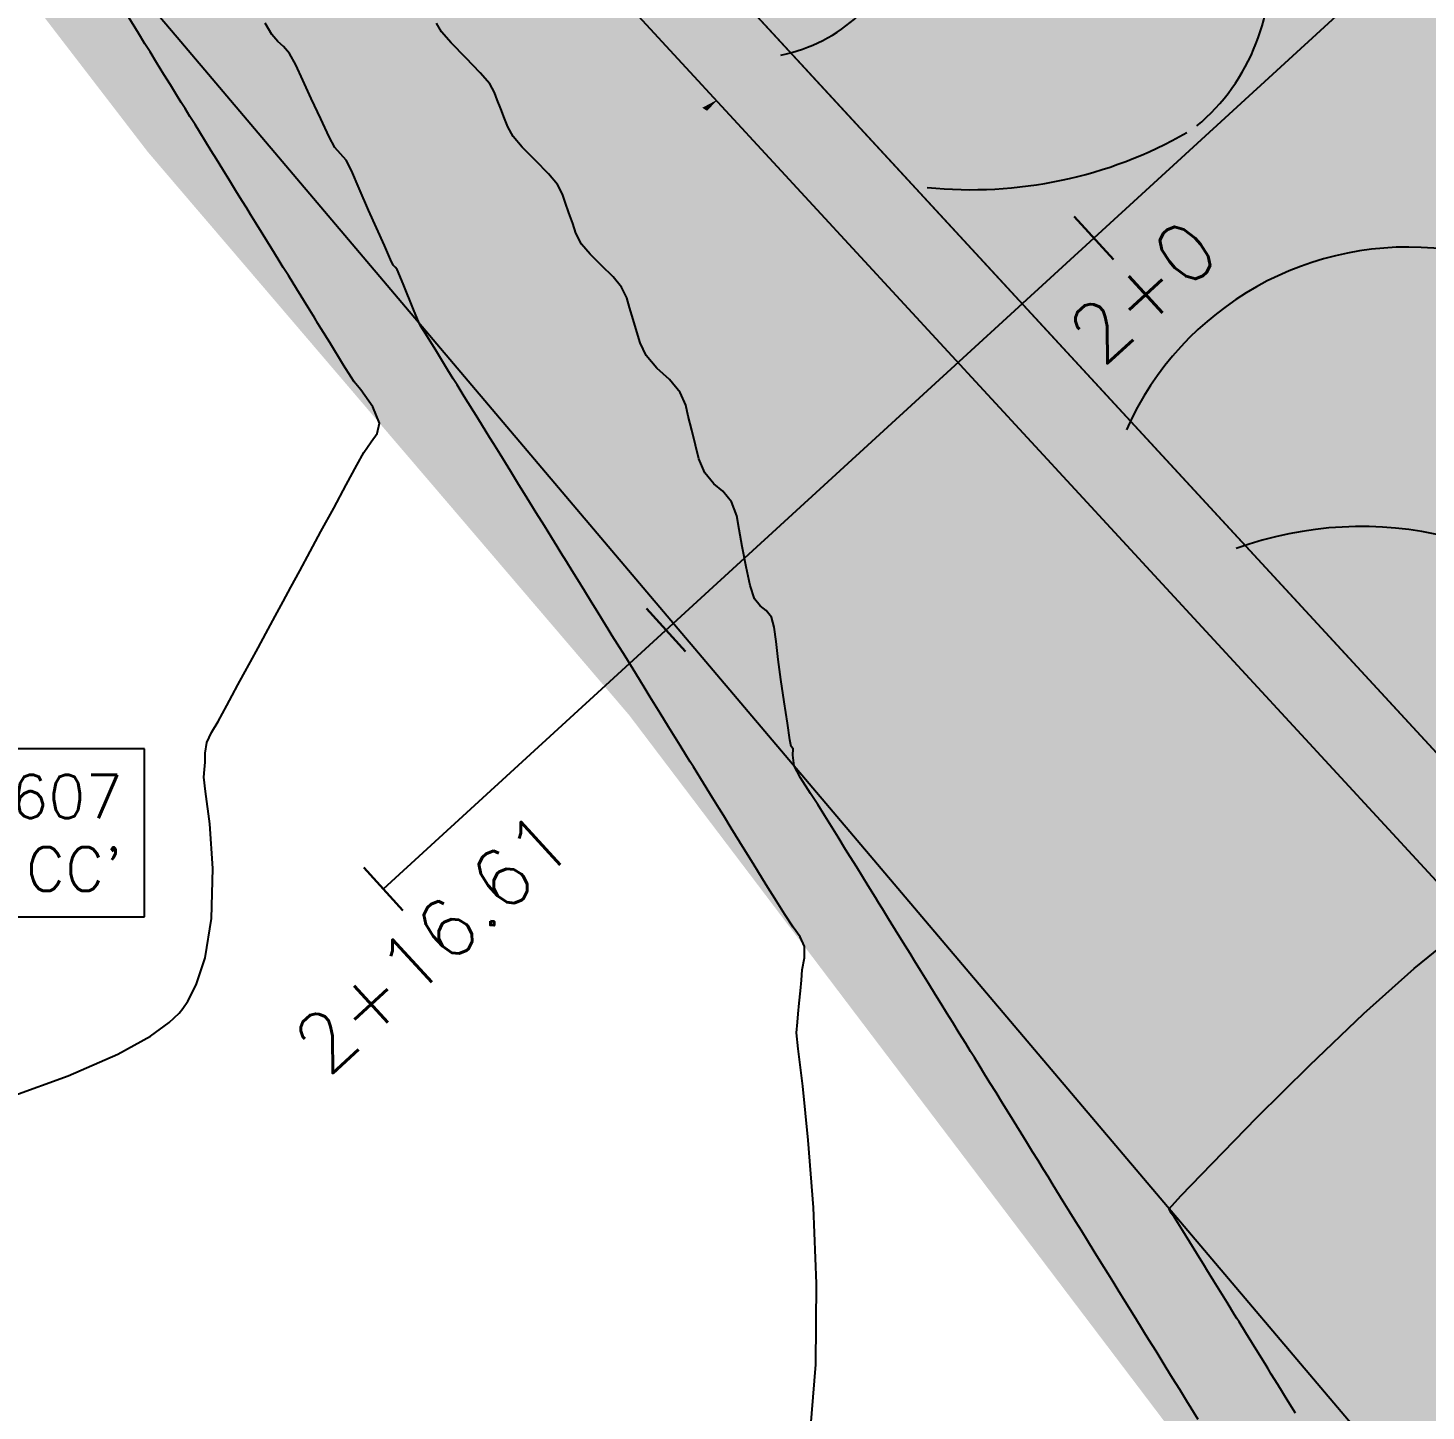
# Model space of a CAD drawing. Header units: millimetres. Extents: x 340454 to 342791, y 6993867 to 6995092.
# Drawn here: x 340788.78 to 340812.87, y 6994539.52 to 6994563.36 of the extents above; entities that cross this region are included whole.
import ezdxf

# ---------------------------------------------------------------- set-up
doc = ezdxf.new("R2010")
doc.units = ezdxf.units.MM
doc.header["$LTSCALE"] = 10
for name, color, linetype in [('_1 TXT_Elementos', 2, 'Continuous'), ('A-MODELAGEM', 7, 'Continuous'), ('Alinhamento', 7, 'Continuous'), ('Cotas', 7, 'Continuous'), ('F-HZ-CORREDOR-FEAT', 2, 'Continuous'), ('Lotes', 7, 'Continuous'), ('T-HM-CURVA_INTERMEDIARIA', 45, 'Continuous'), ('T-HM-CURVA_MESTRA', 20, 'Continuous'), ('Texto', 2, 'Continuous'), ('TRAMA', 7, 'Continuous'), ('URB-Calçadas', 2, 'Continuous'), ('URB-Quadras', 3, 'Continuous')]:
    doc.layers.add(name, color=color, linetype=linetype)
doc.layers.add('_1 TXT_Estaca', color=4, linetype='Continuous', lineweight=30)
doc.styles.add('Padrao', font='romans.shx', dxfattribs={"height": 1.5})
pattern_1 = [(0, (337861.49948, 6993200.84802), (0.508, 0.254), [0.254, -0.254, 0, -0.254, 0, -0.254])]

msp = doc.modelspace()

# ---------------------------------------------------------------- hatches: boundary and pattern name
at = {"layer": 'TRAMA'}
h = msp.add_hatch(dxfattribs=at)
h.set_pattern_fill('AR-HBONE', color=253, scale=0.0015)
h.set_pattern_definition([(45, (340795.55105, 6994588.16572), (0, 0.21552615), [0.4572, -0.1524]), (135, (340795.65882, 6994588.27348), (2e-17, 0.21552615), [0.4572, -0.1524])])
h.paths.add_polyline_path([(340797.303, 6994588.764, -0.082433), (340797.263, 6994589.002, -0.603956), (340798.418, 6994589.61), (340799.389, 6994590.346), (340799.747, 6994591.997), (340792.429, 6994586.45), (340794.245, 6994586.446)])
h.paths.add_polyline_path([(340794.245, 6994586.446), (340792.429, 6994586.45), (340786.181, 6994581.714), (340787.99, 6994581.704)])
h.paths.add_polyline_path([(340786.834, 6994580.828), (340786.819, 6994580.876), (340786.913, 6994580.888), (340787.024, 6994580.973), (340787.028, 6994580.977), (340786.859, 6994581), (340786.839, 6994581.141), (340787.029, 6994581.296), (340787.219, 6994581.204), (340787.208, 6994581.283), (340787.398, 6994581.439), (340787.545, 6994581.367), (340787.99, 6994581.704), (340786.181, 6994581.714), (340784.138, 6994580.165), (340784.86, 6994579.332)])
h.paths.add_polyline_path([(340784.86, 6994579.332), (340784.138, 6994580.165), (340780.228, 6994577.201), (340780.692, 6994576.571), (340782.065, 6994576.564), (340781.758, 6994576.98), (340782.076, 6994577.222), (340782.395, 6994577.463)])
h.paths.add_polyline_path([(340782.065, 6994576.564), (340780.692, 6994576.571), (340784.423, 6994571.516), (340784.406, 6994571.581), (340784.552, 6994571.699), (340784.695, 6994571.445), (340784.594, 6994571.285), (340785.588, 6994569.938), (340785.516, 6994569.66), (340787.582, 6994569.66), (340787.644, 6994569.897, 0.226177), (340787.48, 6994570.742), (340787.343, 6994570.928), (340787.332, 6994570.915), (340787.09, 6994570.955), (340787.034, 6994571.159), (340786.982, 6994571.099), (340786.755, 6994571.137), (340786.634, 6994571.047), (340786.312, 6994570.809), (340785.271, 6994572.219), (340785.238, 6994572.23), (340785.375, 6994571.985), (340785.284, 6994571.841), (340785.147, 6994571.883), (340785.087, 6994572.121), (340785.226, 6994572.234), (340785.134, 6994572.262), (340785.078, 6994572.481), (340784.999, 6994572.588), (340784.996, 6994572.587), (340785.058, 6994572.459), (340784.913, 6994572.232), (340785.035, 6994572.014), (340784.943, 6994571.87), (340784.807, 6994571.913), (340784.746, 6994572.15), (340784.88, 6994572.258), (340784.716, 6994572.281), (340784.613, 6994572.121), (340784.427, 6994572.147), (340784.509, 6994572.405), (340784.447, 6994572.646), (340784.611, 6994572.779), (340784.535, 6994572.802), (340784.474, 6994573.04), (340784.594, 6994573.137), (340784.207, 6994573.661), (340784.205, 6994573.662), (340784.206, 6994573.663), (340784.127, 6994573.77), (340784.006, 6994573.838), (340784.003, 6994573.938)])
h.paths.add_polyline_path([(340784.307, 6994573.027), (340784.45, 6994572.773), (340784.358, 6994572.629), (340784.222, 6994572.671), (340784.161, 6994572.909)], flags=16)
h.paths.add_polyline_path([(340784.28, 6994572.633), (340784.423, 6994572.378), (340784.331, 6994572.234), (340784.195, 6994572.277), (340784.134, 6994572.515)], flags=16)
h.paths.add_polyline_path([(340784.579, 6994572.093), (340784.722, 6994571.839), (340784.63, 6994571.695), (340784.494, 6994571.737), (340784.433, 6994571.975)], flags=16)
h.paths.add_polyline_path([(340784.866, 6994571.874), (340785.008, 6994571.62), (340784.951, 6994571.53), (340785.015, 6994571.398), (340785.087, 6994571.623), (340785.06, 6994571.727), (340785.206, 6994571.845), (340785.349, 6994571.591), (340785.257, 6994571.447), (340785.253, 6994571.448), (340785.198, 6994571.362), (340785.014, 6994571.388), (340784.885, 6994571.187), (340784.699, 6994571.213), (340784.787, 6994571.491), (340784.838, 6994571.5), (340784.78, 6994571.518), (340784.72, 6994571.756)], flags=16)
h.paths.add_polyline_path([(340785.441, 6994571.637), (340785.609, 6994571.668), (340785.671, 6994571.54), (340785.538, 6994571.333), (340785.352, 6994571.359)], flags=16)
h.paths.add_polyline_path([(340785.03, 6994571.204), (340785.32, 6994571.231), (340785.415, 6994571.089), (340785.321, 6994570.982), (340785.079, 6994571.022)], flags=16)
h.paths.add_polyline_path([(340785.704, 6994571.317), (340785.847, 6994571.322), (340785.982, 6994571.117), (340785.883, 6994570.957), (340785.665, 6994571.151)], flags=16)
h.paths.add_polyline_path([(340785.38, 6994571.02), (340785.67, 6994571.048), (340785.764, 6994570.905), (340785.671, 6994570.798), (340785.429, 6994570.839)], flags=16)
h.paths.add_polyline_path([(340814.618, 6994581.971), (340813.743, 6994581.301), (340814.252, 6994580.651), (340814.618, 6994580.834)])
h.paths.add_polyline_path([(340810.71, 6994586.41), (340809.93, 6994586.412), (340810.215, 6994586.03)])
edge = h.paths.add_edge_path()
edge.add_line((340803.887, 6994595.136), (340799.747, 6994591.997))
edge.add_line((340799.747, 6994591.997), (340799.389, 6994590.346))
edge.add_line((340799.389, 6994590.346), (340804.247, 6994594.029))
edge.add_line((340804.247, 6994594.029), (340804.489, 6994593.71))
edge.add_line((340804.489, 6994593.71), (340804.731, 6994593.391))
edge.add_line((340804.731, 6994593.391), (340804.726, 6994593.388))
edge.add_line((340804.726, 6994593.388), (340809.93, 6994586.412))
edge.add_line((340809.93, 6994586.412), (340810.71, 6994586.41))
edge.add_line((340810.71, 6994586.41), (340811.022, 6994586.648))
edge.add_line((340811.022, 6994586.648), (340810.144, 6994586.648))
edge.add_arc((341156.5, 6994848.555), 434.232, 215.70438, 217.09572, ccw=False)
edge = h.paths.add_edge_path()
edge.add_arc((341149.613, 6994843.654), 425.79, 222.78602, 222.79408, ccw=False)
edge.add_line((340837.128, 6994554.431), (340835.601, 6994554.438))
edge.add_line((340835.601, 6994554.438), (340823.908, 6994543.656))
edge.add_line((340823.908, 6994543.656), (340825.523, 6994543.649))
edge.add_line((340825.523, 6994543.649), (340837.168, 6994554.387))
edge = h.paths.add_edge_path()
edge.add_line((340834.927, 6994556.827), (340834.386, 6994556.827))
edge.add_arc((341149.61, 6994843.652), 426.186, 222.29938, 222.53854)
edge.add_line((340835.586, 6994555.513), (340835.587, 6994555.514))
edge.add_line((340835.587, 6994555.514), (340835.857, 6994555.219))
edge.add_line((340835.857, 6994555.219), (340836.128, 6994554.924))
edge.add_line((340836.128, 6994554.924), (340835.601, 6994554.438))
edge.add_line((340835.601, 6994554.438), (340837.128, 6994554.431))
edge.add_arc((341149.613, 6994843.654), 425.79, 222.34836, 222.78602, ccw=False)
edge = h.paths.add_edge_path()
edge.add_line((340814.618, 6994580.834), (340814.252, 6994580.65))
edge.add_arc((341149.61, 6994843.652), 426.186, 218.105, 222.29938)
edge.add_line((340834.386, 6994556.827), (340834.927, 6994556.827))
edge.add_arc((341149.192, 6994843.274), 425.223, 218.11056, 222.34865, ccw=False)
h.paths.add_polyline_path([(340817.943, 6994536.659), (340816.361, 6994536.697), (340815.168, 6994535.597), (340815.361, 6994535.377), (340815.355, 6994535.372), (340815.883, 6994534.759)])
h.paths.add_polyline_path([(340820.146, 6994538.691), (340819.425, 6994539.522), (340816.361, 6994536.697), (340817.943, 6994536.659)], flags=17)
h.paths.add_polyline_path([(340818.581, 6994538.014), (340819.626, 6994538.929), (340819.632, 6994538.934), (340819.609, 6994538.959), (340818.57, 6994538.05), (340818.559, 6994538.04)], flags=16)
h.paths.add_polyline_path([(340819.687, 6994538.87), (340818.648, 6994537.961), (340818.636, 6994537.951), (340818.659, 6994537.925), (340819.704, 6994538.84), (340819.709, 6994538.845)], flags=16)
h.paths.add_polyline_path([(340818.633, 6994537.955), (340818.61, 6994537.98), (340818.585, 6994538.01), (340818.596, 6994538.02), (340819.635, 6994538.93), (340819.657, 6994538.904), (340819.683, 6994538.875)], flags=16)
h.paths.add_polyline_path([(340818.662, 6994537.921), (340818.674, 6994537.931), (340819.713, 6994538.841), (340819.735, 6994538.815), (340819.761, 6994538.786), (340819.874, 6994538.647), (340819.869, 6994538.643), (340819.845, 6994538.622), (340818.859, 6994537.765), (340818.862, 6994537.761), (340818.833, 6994537.736), (340818.715, 6994537.87), (340818.71, 6994537.866), (340818.688, 6994537.892)], flags=16)
h.paths.add_polyline_path([(340818.555, 6994538.044), (340818.533, 6994538.069), (340818.544, 6994538.079), (340819.584, 6994538.989), (340819.606, 6994538.963)], flags=16)
h.paths.add_polyline_path([(340818.779, 6994537.807), (340819.811, 6994538.71), (340819.846, 6994538.669), (340818.814, 6994537.767)], flags=0)
h.paths.add_polyline_path([(340825.523, 6994543.649), (340823.908, 6994543.656), (340819.425, 6994539.522), (340820.146, 6994538.691)], flags=17)
h.paths.add_polyline_path([(340821.194, 6994540.238), (340820.154, 6994539.329), (340820.143, 6994539.319), (340820.165, 6994539.293), (340821.21, 6994540.208), (340821.216, 6994540.213)], flags=16)
h.paths.add_polyline_path([(340821.142, 6994540.297), (340821.164, 6994540.272), (340821.19, 6994540.243), (340820.139, 6994539.323), (340820.117, 6994539.348), (340820.091, 6994539.378), (340820.103, 6994539.388)], flags=16)
h.paths.add_polyline_path([(340820.247, 6994539.2), (340820.269, 6994539.175), (340820.273, 6994539.179), (340820.271, 6994539.182)], flags=16)
h.paths.add_polyline_path([(340820.191, 6994539.264), (340821.236, 6994540.178), (340821.242, 6994540.183), (340821.22, 6994540.209), (340820.18, 6994539.299), (340820.169, 6994539.289)], flags=16)
h.paths.add_polyline_path([(340821.246, 6994540.179), (340821.268, 6994540.154), (340821.297, 6994540.12), (340820.258, 6994539.21), (340820.247, 6994539.2), (340820.221, 6994539.23), (340820.195, 6994539.259), (340820.206, 6994539.27)], flags=16)
h.paths.add_polyline_path([(340820.392, 6994539.053), (340820.387, 6994539.049), (340820.388, 6994539.048), (340820.393, 6994539.052)], flags=16)
h.paths.add_polyline_path([(340821.307, 6994540.089), (340821.312, 6994540.094), (340821.433, 6994539.956), (340821.428, 6994539.952), (340821.404, 6994539.978), (340820.373, 6994539.075), (340820.337, 6994539.116), (340821.369, 6994540.019)], flags=16)
h.paths.add_polyline_path([(340821.433, 6994539.956), (340821.429, 6994539.96), (340821.424, 6994539.956), (340821.403, 6994539.93)], flags=0)
edge = h.paths.add_edge_path()
edge.add_line((340829.48, 6994549.09), (340835.268, 6994554.678))
edge.add_line((340835.268, 6994554.678), (340834.998, 6994554.972))
edge.add_line((340834.998, 6994554.972), (340835.292, 6994555.243))
edge.add_arc((341149.61, 6994843.652), 426.586, 222.25052, 222.53859, ccw=False)
edge.add_line((340833.846, 6994556.827), (340833.171, 6994556.827))
edge.add_arc((341149.61, 6994843.652), 427.086, 222.18962, 222.39196)
edge.add_arc((340833.447, 6994555.037), 1, -47.3199, 42.392, ccw=False)
edge.add_line((340834.125, 6994554.301), (340833.756, 6994553.961))
edge.add_arc((340833.316, 6994554.316), 0.565, 304.2724, 321.0878, ccw=False)
edge.add_line((340833.634, 6994553.849), (340814.564, 6994536.241))
edge.add_line((340814.564, 6994536.241), (340814.939, 6994535.876))
edge.add_line((340814.939, 6994535.876), (340829.48, 6994549.09))
h.paths.add_polyline_path([(340820.569, 6994541.801), (340822.35, 6994543.443)], flags=16)
h.paths.add_polyline_path([(340804.772, 6994593.326), (340805.559, 6994592.316), (340805.295, 6994592.624), (340805.002, 6994593.017)], flags=17)
h.paths.add_polyline_path([(340798.235, 6994591.769), (340798.185, 6994591.731), (340800.116, 6994593.195), (340800.166, 6994593.233)])
h = msp.add_hatch(dxfattribs=at)
h.set_pattern_fill('MUDST', color=253, scale=0.04)
h.set_pattern_definition(pattern_1)
edge = h.paths.add_edge_path()
edge.add_line((340810.537, 6994580.889), (340834.315, 6994555.103))
edge.add_line((340834.315, 6994555.103), (340834.265, 6994555.612))
edge.add_line((340834.265, 6994555.612), (340833.92, 6994555.683))
edge.add_line((340833.92, 6994555.683), (340816.295, 6994576.281))
edge.add_line((340816.295, 6994576.281), (340815.33, 6994576.071))
edge.add_line((340815.33, 6994576.071), (340814.305, 6994577.095))
edge.add_line((340814.305, 6994577.095), (340812.947, 6994579.028))
edge.add_line((340812.947, 6994579.028), (340812.652, 6994580.332))
edge.add_line((340812.652, 6994580.332), (340810.989, 6994580.399))
h = msp.add_hatch(dxfattribs=at)
h.set_pattern_fill('MUDST', color=253, scale=0.04)
h.set_pattern_definition(pattern_1)
edge = h.paths.add_edge_path()
edge.add_line((340812.268, 6994549.507), (340810.756, 6994549.507))
edge.add_line((340810.756, 6994549.507), (340818.835, 6994540.202))
edge.add_line((340818.835, 6994540.202), (340833.634, 6994553.849))
edge.add_arc((340833.316, 6994554.316), 0.565, 232.744, 304.2724, ccw=False)
edge.add_line((340832.974, 6994553.866), (340824.828, 6994546.354))
edge.add_arc((340824.268, 6994546.281), 0.565, 0, 7.4479, ccw=False)
edge.add_arc((340824.268, 6994546.281), 0.565, 257.9123, 360, ccw=False)
edge.add_line((340824.15, 6994545.729), (340822.842, 6994544.523))
edge.add_line((340822.842, 6994544.523), (340822.843, 6994544.522))
edge.add_line((340822.843, 6994544.522), (340822.815, 6994544.495))
edge.add_line((340822.815, 6994544.495), (340822.813, 6994544.496))
edge.add_line((340822.813, 6994544.496), (340819.611, 6994541.543))
edge.add_line((340819.611, 6994541.543), (340812.268, 6994549.507))
edge = h.paths.add_edge_path()
edge.add_line((340810.756, 6994549.507), (340808.69, 6994549.507))
edge.add_line((340808.69, 6994549.507), (340809.057, 6994532.634))
edge.add_arc((340801.68, 6994549.856), 18.736, 293.1865, 310.8898)
edge.add_line((340813.945, 6994535.693), (340818.835, 6994540.202))
edge.add_line((340818.835, 6994540.202), (340810.756, 6994549.507))
edge = h.paths.add_edge_path(flags=16)
edge.add_arc((340817.026, 6994539.53), 0.565, 0, 360)
h.paths.add_polyline_path([(340812.031, 6994540.222), (340812.041, 6994540.044), (340812.047, 6994540.044), (340812.049, 6994540.01), (340812.052, 6994539.971), (340812.054, 6994539.932), (340812.056, 6994539.892), (340812.058, 6994539.853), (340812.061, 6994539.814), (340812.063, 6994539.775), (340812.048, 6994539.774), (340810.669, 6994539.695), (340810.667, 6994539.728), (340810.665, 6994539.768), (340810.662, 6994539.807), (340810.66, 6994539.846), (340810.658, 6994539.885), (340810.656, 6994539.925), (340810.653, 6994539.964), (340810.649, 6994540.143), (340810.656, 6994540.143), (340810.688, 6994540.145), (340811.992, 6994540.215), (340811.992, 6994540.22)], flags=16)
h.paths.add_polyline_path([(340812.03, 6994540.133), (340812.029, 6994540.133), (340810.661, 6994540.054), (340810.658, 6994540.108), (340812.026, 6994540.186)], flags=0)
edge = h.paths.add_edge_path(flags=16)
edge.add_arc((340817.026, 6994539.53), 0.515, 0, 360)
h.paths.add_polyline_path([(340810.096, 6994539.325), (340810.091, 6994539.31), (340809.656, 6994537.999), (340809.624, 6994538.01), (340809.587, 6994538.022), (340809.55, 6994538.035), (340809.512, 6994538.047), (340809.475, 6994538.06), (340809.438, 6994538.072), (340809.4, 6994538.084), (340809.233, 6994538.147), (340809.245, 6994538.183), (340809.661, 6994539.422), (340809.656, 6994539.423), (340809.668, 6994539.46), (340809.838, 6994539.404), (340809.84, 6994539.41), (340809.872, 6994539.399), (340809.909, 6994539.387), (340809.947, 6994539.374), (340809.984, 6994539.362), (340810.021, 6994539.35), (340810.059, 6994539.337)], flags=16)
h.paths.add_polyline_path([(340809.751, 6994539.426), (340809.319, 6994538.125), (340809.268, 6994538.142), (340809.7, 6994539.443)], flags=0)
h.paths.add_polyline_path([(340808.604, 6994553.48), (340808.637, 6994551.947), (340810.756, 6994549.507), (340812.268, 6994549.507)])
h.paths.add_polyline_path([(340808.637, 6994551.947), (340808.69, 6994549.507), (340810.756, 6994549.507)], flags=17)
h.paths.add_polyline_path([(340830.473, 6994551.836), (340830.923, 6994551.349), (340832.704, 6994552.991), (340832.255, 6994553.479)], flags=17)
h.paths.add_polyline_path([(340818.764, 6994543.758), (340820.996, 6994541.337), (340822.777, 6994542.98), (340820.545, 6994545.4)], flags=17)
h.paths.add_polyline_path([(340814.274, 6994536.898), (340814.724, 6994536.411), (340816.505, 6994538.054), (340816.056, 6994538.541)], flags=16)
h.paths.add_polyline_path([(340811.52, 6994542.58), (340817.194, 6994542.394), (340813.257, 6994542.586), (340807.54, 6994542.586)])

# ---------------------------------------------------------------- linework, layer by layer
at = {"color": 253}
msp.add_lwpolyline([(340813.214, 6994575.773), (340800.717, 6994564.248), (340819.698, 6994543.664), (340832.196, 6994555.189), (340813.214, 6994575.773)], dxfattribs=at)
at = {"layer": '_1 TXT_Estaca', "color": 7, "linetype": 'Continuous', "lineweight": 30}
for p, q in [((340806.809, 6994560.11), (340807.485, 6994559.372)), ((340799.437, 6994553.353), (340800.113, 6994552.616)), ((340794.566, 6994548.889), (340795.242, 6994548.152))]:
    msp.add_line(p, q, dxfattribs=at)
at = {"layer": 'A-MODELAGEM', "color": 11, "linetype": 'Continuous', "lineweight": -3}
for points in [[(340803.646, 6994573.651), (340802.162, 6994560.866), (340803.587, 6994559.96)], [(340802.727, 6994572.804), (340802.162, 6994560.866), (340803.646, 6994573.651)], [(340803.646, 6994573.651), (340803.587, 6994559.96), (340813.705, 6994569.928)], [(340801.808, 6994571.956), (340802.141, 6994560.879), (340802.727, 6994572.804)], [(340802.727, 6994572.804), (340802.141, 6994560.879), (340802.162, 6994560.866)], [(340801.808, 6994571.956), (340800.667, 6994562.129), (340802.115, 6994560.896)], [(340800.889, 6994571.109), (340800.667, 6994562.129), (340801.808, 6994571.956)], [(340801.808, 6994571.956), (340802.115, 6994560.896), (340802.141, 6994560.879)], [(340799.97, 6994570.261), (340800.667, 6994562.129), (340800.889, 6994571.109)], [(340799.97, 6994570.261), (340799.209, 6994563.71), (340800.667, 6994562.129)], [(340803.587, 6994559.96), (340804.163, 6994559.594), (340813.705, 6994569.928)], [(340804.163, 6994559.594), (340813.852, 6994568.252), (340813.705, 6994569.928)], [(340804.163, 6994559.594), (340804.23, 6994559.552), (340813.852, 6994568.252)], [(340804.23, 6994559.552), (340813.932, 6994567.351), (340813.852, 6994568.252)], [(340804.23, 6994559.552), (340805.98, 6994558.439), (340813.932, 6994567.351)], [(340805.98, 6994558.439), (340814.065, 6994565.834), (340813.932, 6994567.351)], [(340794.674, 6994565.627), (340792.064, 6994565.298), (340791.413, 6994563.123)], [(340794.674, 6994565.627), (340791.413, 6994563.123), (340792.112, 6994562.298)], [(340794.979, 6994565.434), (340794.674, 6994565.627), (340792.112, 6994562.298)], [(340805.98, 6994558.439), (340806.091, 6994558.368), (340814.065, 6994565.834)], [(340806.091, 6994558.368), (340814.181, 6994564.515), (340814.065, 6994565.834)], [(340794.979, 6994565.434), (340792.112, 6994562.298), (340796.363, 6994564.554)], [(340792.064, 6994565.298), (340790.169, 6994564.593), (340791.413, 6994563.123)], [(340797.751, 6994565.291), (340796.809, 6994564.27), (340798.381, 6994563.27)], [(340797.751, 6994565.291), (340798.381, 6994563.27), (340799.209, 6994563.71)], [(340791.413, 6994563.123), (340790.169, 6994564.593), (340789.012, 6994563.613)], [(340796.363, 6994564.554), (340792.112, 6994562.298), (340792.8, 6994561.485)], [(340796.598, 6994564.404), (340796.363, 6994564.554), (340792.8, 6994561.485)], [(340806.091, 6994558.368), (340806.207, 6994558.295), (340814.181, 6994564.515)], [(340806.207, 6994558.295), (340814.284, 6994563.349), (340814.181, 6994564.515)], [(340796.598, 6994564.404), (340792.8, 6994561.485), (340793.487, 6994560.673)], [(340796.809, 6994564.27), (340796.598, 6994564.404), (340793.487, 6994560.673)], [(340796.809, 6994564.27), (340793.487, 6994560.673), (340798.381, 6994563.27)], [(340799.209, 6994563.71), (340798.381, 6994563.27), (340798.52, 6994563.182)], [(340799.209, 6994563.71), (340798.52, 6994563.182), (340798.644, 6994563.103)], [(340799.209, 6994563.71), (340798.644, 6994563.103), (340800.4, 6994561.987)], [(340799.209, 6994563.71), (340800.4, 6994561.987), (340800.667, 6994562.129)], [(340791.413, 6994563.123), (340789.012, 6994563.613), (340790.187, 6994562.084)], [(340798.381, 6994563.27), (340793.487, 6994560.673), (340794.175, 6994559.861)], [(340798.52, 6994563.182), (340798.381, 6994563.27), (340794.175, 6994559.861)], [(340806.207, 6994558.295), (340807.935, 6994557.196), (340814.284, 6994563.349)], [(340807.935, 6994557.196), (340814.387, 6994562.178), (340814.284, 6994563.349)], [(340791.413, 6994563.123), (340790.187, 6994562.084), (340791.134, 6994562.189)], [(340791.413, 6994563.123), (340791.134, 6994562.189), (340792.112, 6994562.298)], [(340798.52, 6994563.182), (340794.175, 6994559.861), (340794.862, 6994559.049)], [(340798.644, 6994563.103), (340798.52, 6994563.182), (340794.862, 6994559.049)], [(340798.644, 6994563.103), (340794.862, 6994559.049), (340800.4, 6994561.987)], [(340792.112, 6994562.298), (340791.134, 6994562.189), (340790.846, 6994561.226)], [(340792.112, 6994562.298), (340790.846, 6994561.226), (340791.537, 6994560.417)], [(340792.112, 6994562.298), (340791.537, 6994560.417), (340792.8, 6994561.485)], [(340791.134, 6994562.189), (340790.187, 6994562.084), (340790.846, 6994561.226)], [(340800.667, 6994562.129), (340800.4, 6994561.987), (340800.444, 6994561.959)], [(340800.667, 6994562.129), (340800.444, 6994561.959), (340800.484, 6994561.934)], [(340800.667, 6994562.129), (340800.484, 6994561.934), (340801.362, 6994561.375)], [(340800.667, 6994562.129), (340801.362, 6994561.375), (340802.115, 6994560.896)], [(340807.935, 6994557.196), (340808.095, 6994557.094), (340814.387, 6994562.178)], [(340808.095, 6994557.094), (340814.509, 6994560.796), (340814.387, 6994562.178)], [(340800.4, 6994561.987), (340794.862, 6994559.049), (340795.55, 6994558.237)], [(340800.444, 6994561.959), (340800.4, 6994561.987), (340795.55, 6994558.237)], [(340800.444, 6994561.959), (340795.55, 6994558.237), (340796.238, 6994557.425)], [(340800.484, 6994561.934), (340800.444, 6994561.959), (340796.238, 6994557.425)], [(340800.484, 6994561.934), (340796.238, 6994557.425), (340801.362, 6994561.375)], [(340792.8, 6994561.485), (340791.537, 6994560.417), (340792.229, 6994559.608)], [(340792.8, 6994561.485), (340792.229, 6994559.608), (340793.487, 6994560.673)], [(340801.362, 6994561.375), (340796.238, 6994557.425), (340802.125, 6994560.547)], [(340801.362, 6994561.375), (340802.125, 6994560.547), (340802.115, 6994560.896)], [(340802.115, 6994560.896), (340802.125, 6994560.547), (340802.141, 6994560.879)], [(340802.141, 6994560.879), (340802.125, 6994560.547), (340802.162, 6994560.866)], [(340802.162, 6994560.866), (340802.125, 6994560.547), (340803.587, 6994559.96)], [(340793.487, 6994560.673), (340792.229, 6994559.608), (340792.92, 6994558.799)], [(340793.487, 6994560.673), (340792.92, 6994558.799), (340794.175, 6994559.861)], [(340808.095, 6994557.094), (340809.762, 6994556.034), (340814.509, 6994560.796)], [(340809.762, 6994556.034), (340814.598, 6994559.781), (340814.509, 6994560.796)], [(340802.125, 6994560.547), (340796.238, 6994557.425), (340796.925, 6994556.613)], [(340802.125, 6994560.547), (340796.925, 6994556.613), (340797.613, 6994555.801)], [(340802.125, 6994560.547), (340797.613, 6994555.801), (340803.583, 6994558.966)], [(340802.125, 6994560.547), (340803.583, 6994558.966), (340803.587, 6994559.96)], [(340794.175, 6994559.861), (340792.92, 6994558.799), (340793.611, 6994557.99)], [(340794.175, 6994559.861), (340793.611, 6994557.99), (340794.862, 6994559.049)], [(340803.587, 6994559.96), (340803.583, 6994558.966), (340804.163, 6994559.594)], [(340809.762, 6994556.034), (340809.966, 6994555.905), (340814.598, 6994559.781)], [(340809.966, 6994555.905), (340814.74, 6994558.172), (340814.598, 6994559.781)], [(340803.583, 6994558.966), (340804.23, 6994559.552), (340804.163, 6994559.594)], [(340803.583, 6994558.966), (340805.041, 6994557.385), (340804.23, 6994559.552)], [(340804.23, 6994559.552), (340805.041, 6994557.385), (340805.98, 6994558.439)], [(340794.862, 6994559.049), (340793.611, 6994557.99), (340794.302, 6994557.181)], [(340794.862, 6994559.049), (340794.302, 6994557.181), (340795.55, 6994558.237)], [(340803.583, 6994558.966), (340797.613, 6994555.801), (340798.3, 6994554.989)], [(340803.583, 6994558.966), (340798.3, 6994554.989), (340798.988, 6994554.177)], [(340803.583, 6994558.966), (340798.988, 6994554.177), (340805.041, 6994557.385)], [(340805.041, 6994557.385), (340806.091, 6994558.368), (340805.98, 6994558.439)], [(340795.55, 6994558.237), (340794.302, 6994557.181), (340794.993, 6994556.371)], [(340795.55, 6994558.237), (340794.993, 6994556.371), (340796.238, 6994557.425)], [(340805.041, 6994557.385), (340806.207, 6994558.295), (340806.091, 6994558.368)], [(340805.041, 6994557.385), (340806.499, 6994555.804), (340806.207, 6994558.295)], [(340806.207, 6994558.295), (340806.499, 6994555.804), (340807.935, 6994557.196)], [(340809.966, 6994555.905), (340811.572, 6994554.883), (340814.74, 6994558.172)], [(340811.572, 6994554.883), (340814.814, 6994557.322), (340814.74, 6994558.172)], [(340796.238, 6994557.425), (340794.993, 6994556.371), (340795.685, 6994555.562)], [(340796.238, 6994557.425), (340795.685, 6994555.562), (340796.925, 6994556.613)], [(340805.041, 6994557.385), (340798.988, 6994554.177), (340799.676, 6994553.365)], [(340805.041, 6994557.385), (340799.676, 6994553.365), (340800.363, 6994552.552)], [(340805.041, 6994557.385), (340800.363, 6994552.552), (340806.499, 6994555.804)], [(340806.499, 6994555.804), (340808.095, 6994557.094), (340807.935, 6994557.196)], [(340811.572, 6994554.883), (340811.819, 6994554.726), (340814.814, 6994557.322)], [(340811.819, 6994554.726), (340814.977, 6994555.473), (340814.814, 6994557.322)], [(340806.499, 6994555.804), (340807.957, 6994554.223), (340808.095, 6994557.094)], [(340808.095, 6994557.094), (340807.957, 6994554.223), (340809.762, 6994556.034)], [(340796.925, 6994556.613), (340795.685, 6994555.562), (340796.376, 6994554.753)], [(340796.925, 6994556.613), (340796.376, 6994554.753), (340797.613, 6994555.801)], [(340807.957, 6994554.223), (340809.966, 6994555.905), (340809.762, 6994556.034)], [(340797.613, 6994555.801), (340796.376, 6994554.753), (340797.067, 6994553.944)], [(340797.613, 6994555.801), (340797.067, 6994553.944), (340798.3, 6994554.989)], [(340806.499, 6994555.804), (340800.363, 6994552.552), (340801.131, 6994551.646)], [(340806.499, 6994555.804), (340801.131, 6994551.646), (340802.654, 6994551.744)], [(340806.499, 6994555.804), (340802.654, 6994551.744), (340803.543, 6994551.801)], [(340806.499, 6994555.804), (340803.543, 6994551.801), (340807.957, 6994554.223)], [(340807.957, 6994554.223), (340809.415, 6994552.642), (340809.966, 6994555.905)], [(340809.966, 6994555.905), (340809.415, 6994552.642), (340811.572, 6994554.883)], [(340811.819, 6994554.726), (340813.367, 6994553.742), (340814.977, 6994555.473)], [(340798.3, 6994554.989), (340797.067, 6994553.944), (340797.758, 6994553.135)], [(340798.3, 6994554.989), (340797.758, 6994553.135), (340798.988, 6994554.177)], [(340809.415, 6994552.642), (340811.819, 6994554.726), (340811.572, 6994554.883)], [(340809.415, 6994552.642), (340809.817, 6994552.206), (340811.819, 6994554.726)], [(340809.817, 6994552.206), (340812.073, 6994552.351), (340811.819, 6994554.726)], [(340811.819, 6994554.726), (340812.073, 6994552.351), (340813.367, 6994553.742)], [(340798.988, 6994554.177), (340797.758, 6994553.135), (340798.449, 6994552.326)], [(340798.988, 6994554.177), (340798.449, 6994552.326), (340799.676, 6994553.365)], [(340807.957, 6994554.223), (340803.543, 6994551.801), (340804.893, 6994551.888)], [(340807.957, 6994554.223), (340804.893, 6994551.888), (340805.755, 6994551.944)], [(340807.957, 6994554.223), (340805.755, 6994551.944), (340806.354, 6994551.982)], [(340807.957, 6994554.223), (340806.354, 6994551.982), (340808.74, 6994552.136)], [(340807.957, 6994554.223), (340808.74, 6994552.136), (340809.415, 6994552.642)], [(340812.073, 6994552.351), (340812.328, 6994552.368), (340813.367, 6994553.742)], [(340812.328, 6994552.368), (340813.655, 6994553.559), (340813.367, 6994553.742)], [(340799.676, 6994553.365), (340798.449, 6994552.326), (340799.141, 6994551.517)], [(340799.676, 6994553.365), (340799.141, 6994551.517), (340800.363, 6994552.552)], [(340812.328, 6994552.368), (340815.086, 6994552.545), (340813.655, 6994553.559)], [(340809.415, 6994552.642), (340808.74, 6994552.136), (340808.928, 6994552.148)], [(340809.415, 6994552.642), (340808.928, 6994552.148), (340809.059, 6994552.157)], [(340809.415, 6994552.642), (340809.059, 6994552.157), (340809.817, 6994552.206)], [(340800.363, 6994552.552), (340799.141, 6994551.517), (340801.131, 6994551.646)], [(340812.328, 6994552.368), (340812.331, 6994549.48), (340815.086, 6994552.545)], [(340812.331, 6994549.48), (340815.179, 6994552.127), (340815.086, 6994552.545)], [(340808.74, 6994552.136), (340803.832, 6994548.455), (340804.507, 6994547.658)], [(340806.354, 6994551.982), (340803.832, 6994548.455), (340808.74, 6994552.136)], [(340808.928, 6994552.148), (340804.507, 6994547.658), (340805.183, 6994546.86)], [(340808.928, 6994552.148), (340808.74, 6994552.136), (340804.507, 6994547.658)], [(340809.059, 6994552.157), (340805.183, 6994546.86), (340810.873, 6994551.061)], [(340809.059, 6994552.157), (340808.928, 6994552.148), (340805.183, 6994546.86)], [(340809.059, 6994552.157), (340810.873, 6994551.061), (340809.817, 6994552.206)], [(340809.817, 6994552.206), (340810.873, 6994551.061), (340812.073, 6994552.351)], [(340810.873, 6994551.061), (340812.331, 6994549.48), (340812.328, 6994552.368)], [(340810.873, 6994551.061), (340812.328, 6994552.368), (340812.073, 6994552.351)], [(340812.331, 6994549.48), (340814.817, 6994549.289), (340815.179, 6994552.127)], [(340804.893, 6994551.888), (340802.482, 6994550.051), (340803.157, 6994549.253)], [(340804.893, 6994551.888), (340803.543, 6994551.801), (340802.482, 6994550.051)], [(340805.755, 6994551.944), (340803.157, 6994549.253), (340803.832, 6994548.455)], [(340805.755, 6994551.944), (340804.893, 6994551.888), (340803.157, 6994549.253)], [(340806.354, 6994551.982), (340805.755, 6994551.944), (340803.832, 6994548.455)], [(340801.131, 6994551.646), (340799.141, 6994551.517), (340799.859, 6994550.569)], [(340801.806, 6994550.848), (340801.131, 6994551.646), (340799.859, 6994550.569)], [(340802.654, 6994551.744), (340801.131, 6994551.646), (340801.806, 6994550.848)], [(340803.543, 6994551.801), (340801.806, 6994550.848), (340802.482, 6994550.051)], [(340803.543, 6994551.801), (340802.654, 6994551.744), (340801.806, 6994550.848)], [(340805.858, 6994546.063), (340810.873, 6994551.061), (340805.183, 6994546.86)], [(340806.533, 6994545.265), (340810.873, 6994551.061), (340805.858, 6994546.063)], [(340806.533, 6994545.265), (340812.331, 6994549.48), (340810.873, 6994551.061)], [(340801.806, 6994550.848), (340799.859, 6994550.569), (340800.491, 6994549.734)], [(340802.482, 6994550.051), (340801.806, 6994550.848), (340800.491, 6994549.734)], [(340802.482, 6994550.051), (340800.491, 6994549.734), (340801.123, 6994548.9)], [(340803.157, 6994549.253), (340802.482, 6994550.051), (340801.123, 6994548.9)], [(340807.209, 6994544.468), (340812.331, 6994549.48), (340806.533, 6994545.265)], [(340807.884, 6994543.67), (340812.331, 6994549.48), (340807.209, 6994544.468)], [(340807.884, 6994543.67), (340813.788, 6994547.899), (340812.331, 6994549.48)], [(340812.331, 6994549.48), (340813.788, 6994547.899), (340814.817, 6994549.289)], [(340803.157, 6994549.253), (340801.123, 6994548.9), (340801.755, 6994548.066)], [(340803.832, 6994548.455), (340803.157, 6994549.253), (340801.755, 6994548.066)], [(340803.832, 6994548.455), (340801.755, 6994548.066), (340802.387, 6994547.232)], [(340804.507, 6994547.658), (340803.832, 6994548.455), (340802.387, 6994547.232)], [(340808.559, 6994542.873), (340813.788, 6994547.899), (340807.884, 6994543.67)], [(340809.234, 6994542.075), (340813.788, 6994547.899), (340808.559, 6994542.873)], [(340809.234, 6994542.075), (340814.358, 6994545.691), (340813.788, 6994547.899)], [(340804.507, 6994547.658), (340802.387, 6994547.232), (340803.019, 6994546.397)], [(340805.183, 6994546.86), (340804.507, 6994547.658), (340803.019, 6994546.397)], [(340805.183, 6994546.86), (340803.019, 6994546.397), (340803.651, 6994545.563)], [(340805.858, 6994546.063), (340805.183, 6994546.86), (340803.651, 6994545.563)], [(340805.858, 6994546.063), (340803.651, 6994545.563), (340804.283, 6994544.729)], [(340806.533, 6994545.265), (340805.858, 6994546.063), (340804.283, 6994544.729)], [(340809.234, 6994542.075), (340814.327, 6994545.45), (340814.358, 6994545.691)], [(340809.91, 6994541.278), (340814.327, 6994545.45), (340809.234, 6994542.075)], [(340809.91, 6994541.278), (340814.284, 6994545.114), (340814.327, 6994545.45)], [(340806.533, 6994545.265), (340804.283, 6994544.729), (340804.915, 6994543.895)], [(340807.209, 6994544.468), (340806.533, 6994545.265), (340804.915, 6994543.895)], [(340810.585, 6994540.48), (340814.284, 6994545.114), (340809.91, 6994541.278)], [(340810.585, 6994540.48), (340813.996, 6994542.853), (340814.284, 6994545.114)], [(340807.209, 6994544.468), (340804.915, 6994543.895), (340805.547, 6994543.061)], [(340807.884, 6994543.67), (340807.209, 6994544.468), (340805.547, 6994543.061)], [(340807.884, 6994543.67), (340805.547, 6994543.061), (340806.179, 6994542.226)], [(340808.559, 6994542.873), (340807.884, 6994543.67), (340806.179, 6994542.226)], [(340808.559, 6994542.873), (340806.179, 6994542.226), (340806.81, 6994541.392)], [(340809.234, 6994542.075), (340808.559, 6994542.873), (340806.81, 6994541.392)], [(340810.585, 6994540.48), (340813.905, 6994542.138), (340813.996, 6994542.853)], [(340809.234, 6994542.075), (340806.81, 6994541.392), (340807.442, 6994540.558)], [(340809.91, 6994541.278), (340809.234, 6994542.075), (340807.442, 6994540.558)], [(340811.26, 6994539.682), (340813.905, 6994542.138), (340810.585, 6994540.48)], [(340811.26, 6994539.682), (340813.778, 6994541.146), (340813.905, 6994542.138)], [(340809.91, 6994541.278), (340807.442, 6994540.558), (340808.074, 6994539.724)], [(340810.585, 6994540.48), (340809.91, 6994541.278), (340808.074, 6994539.724)], [(340811.936, 6994538.885), (340813.778, 6994541.146), (340811.26, 6994539.682)], [(340813.492, 6994538.9), (340813.778, 6994541.146), (340811.936, 6994538.885)], [(340810.585, 6994540.48), (340808.074, 6994539.724), (340808.706, 6994538.889)], [(340811.26, 6994539.682), (340810.585, 6994540.48), (340808.706, 6994538.889)], [(340811.26, 6994539.682), (340808.706, 6994538.889), (340809.338, 6994538.055)], [(340811.936, 6994538.885), (340811.26, 6994539.682), (340809.338, 6994538.055)]]:
    msp.add_solid(points, dxfattribs=at)
at = {"layer": 'Alinhamento', "color": 1, "linetype": 'Continuous', "lineweight": -3, "flags": 128}
msp.add_lwpolyline([(340836.636, 6994586.767), (340794.904, 6994548.52)], dxfattribs=at)
at = {"layer": 'Cotas', "color": 253}
for centre, radius, start, end in [((340801.197, 6994565.638), 2.799, 281.4762, 108.6255), ((340806.683, 6994564.361), 3.498, 309.803, 65.368), ((340805.042, 6994568.055), 7.48, 264.1268, 299.7434), ((340812.557, 6994554.276), 5.309, 9.6012, 155.9697), ((340811.757, 6994548.45), 6.318, 335.3869, 109.9733)]:
    msp.add_arc(centre, radius, start, end, dxfattribs=at)
at = {"layer": 'F-HZ-CORREDOR-FEAT', "color": 2, "linetype": 'Continuous', "lineweight": -3}
msp.add_polyline3d([(340813.286, 6994537.29, 726.251), (340801.131, 6994551.646, 728.132), (340791.413, 6994563.123, 729.635), (340790.115, 6994564.656, 729.836)], dxfattribs=at)
at = {"layer": 'Lotes', "color": 251, "true_color": 0x636466}
msp.add_lwpolyline([(340766.892, 6994489.933), (340765.001, 6994490.561, 0.222258), (340765.814, 6994491.328, -0.376615), (340794.345, 6994505.878, 0.336721), (340813.474, 6994514.268), (340813.545, 6994533.489, -0.694848), (340781.996, 6994554.546), (340782.461, 6994557.835), (340785.611, 6994569.974), (340787.773, 6994570.39), (340784.188, 6994556.578, 0.789558), (340814.279, 6994536.02), (340815.631, 6994534.546), (340815.449, 6994514.85, -0.358674), (340793.994, 6994504.42, 0.387877)], format="xyb", close=True, dxfattribs=at)
at = {"layer": 'Lotes', "color": 253}
for radius, start, end in [(18.736, 159.0819, 310.8898), (20.236, 166.6921, 305.8658)]:
    msp.add_arc((340801.68, 6994549.856), radius, start, end, dxfattribs=at)
at = {"layer": 'T-HM-CURVA_INTERMEDIARIA', "color": 45, "linetype": 'Continuous', "lineweight": -3, "flags": 128}
for points, elevation in [([(340802.245, 6994538.917), (340802.355, 6994540.324), (340802.369, 6994541.719), (340802.317, 6994543.031), (340802.228, 6994544.19), (340802.131, 6994545.124), (340802.054, 6994545.764), (340802.026, 6994546.039), (340802.042, 6994546.222), (340802.055, 6994546.368), (340802.072, 6994546.552), (340802.091, 6994546.762), (340802.108, 6994546.947), (340802.124, 6994547.126), (340802.163, 6994547.333), (340802.16, 6994547.531), (340802.089, 6994547.693), (340801.968, 6994547.865), (340801.822, 6994548.079), (340801.677, 6994548.313), (340801.504, 6994548.592), (340801.359, 6994548.827), (340801.295, 6994548.93), (340801.248, 6994549.006), (340801.125, 6994549.205), (340800.9, 6994549.569), (340800.771, 6994549.779), (340800.732, 6994549.842), (340800.693, 6994549.905), (340800.577, 6994550.091), (340800.374, 6994550.421), (340800.248, 6994550.624), (340800.192, 6994550.714), (340800.137, 6994550.804), (340800.019, 6994550.994), (340799.82, 6994551.317), (340799.675, 6994551.552), (340799.59, 6994551.689), (340799.505, 6994551.826), (340799.415, 6994551.971), (340799.318, 6994552.129), (340799.207, 6994552.307), (340799.069, 6994552.532), (340798.939, 6994552.741), (340798.85, 6994552.886), (340798.778, 6994553.002), (340798.688, 6994553.147), (340798.588, 6994553.309), (340798.492, 6994553.464), (340798.374, 6994553.656), (340798.255, 6994553.848), (340798.159, 6994554.003), (340798.059, 6994554.165), (340797.969, 6994554.31), (340797.898, 6994554.426), (340797.808, 6994554.572), (340797.679, 6994554.78), (340797.541, 6994555.003), (340797.431, 6994555.182), (340797.336, 6994555.334), (340797.242, 6994555.487), (340797.1, 6994555.717), (340796.916, 6994556.014), (340796.803, 6994556.198), (340796.739, 6994556.3), (340796.676, 6994556.402), (340796.531, 6994556.638), (340796.3, 6994557.01), (340796.175, 6994557.213), (340796.143, 6994557.265), (340796.11, 6994557.317), (340796.018, 6994557.466), (340795.826, 6994557.778), (340795.635, 6994558.087), (340795.547, 6994558.228), (340795.52, 6994558.273), (340795.423, 6994558.512), (340795.244, 6994558.954), (340795.143, 6994559.198), (340795.108, 6994559.237), (340795.073, 6994559.275), (340795.027, 6994559.374), (340794.922, 6994559.61), (340794.786, 6994559.916), (340794.649, 6994560.224), (340794.488, 6994560.597), (340794.354, 6994560.906), (340794.265, 6994561.086), (340794.166, 6994561.194), (340794.067, 6994561.301), (340793.97, 6994561.485), (340793.825, 6994561.795), (340793.661, 6994562.147), (340793.515, 6994562.465), (340793.398, 6994562.725), (340793.289, 6994562.922), (340793.186, 6994563.044), (340793.089, 6994563.131), (340792.985, 6994563.252), (340792.871, 6994563.448)], 729), ([(340808.946, 6994539.375), (340808.751, 6994539.69), (340808.628, 6994539.89), (340808.566, 6994539.989), (340808.505, 6994540.088), (340808.395, 6994540.267), (340808.219, 6994540.552), (340808.097, 6994540.749), (340808.023, 6994540.868), (340807.95, 6994540.987), (340807.843, 6994541.16), (340807.688, 6994541.41), (340807.567, 6994541.605), (340807.481, 6994541.746), (340807.394, 6994541.886), (340807.288, 6994542.058), (340807.154, 6994542.274), (340807.039, 6994542.46), (340806.939, 6994542.622), (340806.838, 6994542.785), (340806.737, 6994542.949), (340806.622, 6994543.134), (340806.512, 6994543.312), (340806.43, 6994543.445), (340806.365, 6994543.551), (340806.283, 6994543.684), (340806.186, 6994543.84), (340806.092, 6994543.992), (340805.987, 6994544.163), (340805.894, 6994544.313), (340805.82, 6994544.432), (340805.727, 6994544.583), (340805.633, 6994544.734), (340805.558, 6994544.856), (340805.463, 6994545.01), (340805.358, 6994545.18), (340805.266, 6994545.328), (340805.171, 6994545.481), (340805.089, 6994545.615), (340805.023, 6994545.721), (340804.94, 6994545.855), (340804.83, 6994546.034), (340804.716, 6994546.218), (340804.616, 6994546.38), (340804.518, 6994546.539), (340804.42, 6994546.697), (340804.302, 6994546.888), (340804.162, 6994547.113), (340804.06, 6994547.279), (340803.981, 6994547.408), (340803.901, 6994547.536), (340803.778, 6994547.735), (340803.609, 6994548.008), (340803.504, 6994548.178), (340803.444, 6994548.275), (340803.385, 6994548.372), (340803.259, 6994548.575), (340803.061, 6994548.896), (340802.949, 6994549.077), (340802.91, 6994549.14), (340802.87, 6994549.203), (340802.74, 6994549.414), (340802.515, 6994549.779), (340802.393, 6994549.976), (340802.359, 6994550.031), (340802.267, 6994550.167), (340802.094, 6994550.436), (340801.982, 6994550.641), (340801.963, 6994550.828), (340801.969, 6994550.937), (340801.93, 6994550.979), (340801.912, 6994551.093), (340801.869, 6994551.377), (340801.813, 6994551.749), (340801.755, 6994552.129), (340801.71, 6994552.475), (340801.676, 6994552.784), (340801.641, 6994553.033), (340801.592, 6994553.204), (340801.501, 6994553.323), (340801.397, 6994553.402), (340801.3, 6994553.52), (340801.224, 6994553.751), (340801.159, 6994554.073), (340801.087, 6994554.422), (340801.034, 6994554.716), (340800.995, 6994554.954), (340800.904, 6994555.193), (340800.756, 6994555.38), (340800.597, 6994555.507), (340800.443, 6994555.693), (340800.339, 6994555.935), (340800.282, 6994556.17), (340800.218, 6994556.432), (340800.16, 6994556.671), (340800.117, 6994556.861), (340800.021, 6994557.078), (340799.837, 6994557.301), (340799.62, 6994557.497), (340799.433, 6994557.715), (340799.328, 6994557.933), (340799.272, 6994558.124), (340799.208, 6994558.34), (340799.146, 6994558.545), (340799.099, 6994558.708), (340799.008, 6994558.894), (340798.864, 6994559.073), (340798.666, 6994559.268), (340798.468, 6994559.462), (340798.322, 6994559.638), (340798.224, 6994559.826), (340798.168, 6994559.99), (340798.103, 6994560.178), (340798.04, 6994560.357), (340797.991, 6994560.5), (340797.905, 6994560.663), (340797.752, 6994560.848), (340797.524, 6994561.079), (340797.296, 6994561.31), (340797.141, 6994561.492), (340797.049, 6994561.657), (340796.994, 6994561.801), (340796.929, 6994561.967), (340796.867, 6994562.125), (340796.818, 6994562.252), (340796.737, 6994562.398), (340796.576, 6994562.587), (340796.324, 6994562.848), (340796.071, 6994563.108), (340795.909, 6994563.296), (340795.823, 6994563.443)], 728), ([(340810.623, 6994539.484), (340810.499, 6994539.684), (340810.316, 6994539.98), (340810.206, 6994540.159), (340810.152, 6994540.246), (340810.098, 6994540.333), (340809.972, 6994540.537), (340809.766, 6994540.87), (340809.65, 6994541.058), (340809.612, 6994541.119), (340809.574, 6994541.18), (340809.445, 6994541.39), (340809.218, 6994541.757), (340809.094, 6994541.956), (340809.053, 6994542.024), (340808.923, 6994542.234), (340808.681, 6994542.625), (340808.539, 6994542.855), (340808.481, 6994542.934), (340808.443, 6994543.009), (340808.647, 6994543.23), (340809.186, 6994543.791), (340809.958, 6994544.579), (340810.864, 6994545.478), (340811.801, 6994546.374), (340812.669, 6994547.152), (340813.244, 6994547.614)], 727)]:
    msp.add_lwpolyline(points, dxfattribs=dict(at, elevation=elevation))
at = {"layer": 'Texto', "color": 253}
for points in [[(340796.284, 6994566.84), (340819.611, 6994541.543), (340834.315, 6994555.103), (340810.989, 6994580.399)], [(340798.404, 6994566.754), (340819.697, 6994543.663), (340832.196, 6994555.189), (340810.903, 6994578.279)]]:
    msp.add_lwpolyline(points, close=True, dxfattribs=at)
at = {"layer": 'URB-Calçadas', "lineweight": 0}
msp.add_lwpolyline([(340947.007, 6994560.764, -0.090606), (340859.912, 6994651.512, 0.43018), (340849.186, 6994653.399), (340808.98, 6994623.567, 0.451105), (340807.636, 6994613.645, 0.090816), (340911.779, 6994506.658, 0.478228), (340922.171, 6994508.353), (340948.954, 6994550.671, 0.396473)], format="xyb", close=True, dxfattribs=at)
msp.add_lwpolyline([(340906.482, 6994496.93, -0.090947), (340799.111, 6994606.609, 0.475649), (340788.845, 6994608.722), (340739.93, 6994572.502, 0.267986), (340737.938, 6994567.915, -0.173456), (340714.47, 6994467.492, 0.151029)], format="xyb", dxfattribs=at)
at = {"layer": 'URB-Quadras', "color": 252, "lineweight": 0}
msp.add_lwpolyline([(340912.937, 6994508.288, -0.090816), (340809.297, 6994614.759, -0.400356), (340810.47, 6994621.559), (340850.676, 6994651.391, -0.43018), (340857.826, 6994650.133, 0.090606), (340945.543, 6994558.736, -0.396473), (340946.842, 6994552.008), (340920.058, 6994509.69, -0.42996)], format="xyb", close=True, dxfattribs=at)
msp.add_lwpolyline([(340815.241, 6994491.926, 0.038213), (340872.813, 6994444.815, 0.427498), (340879.9, 6994446.24), (340906.67, 6994488.537, 0.399537), (340905.329, 6994495.296, -0.090947), (340797.453, 6994605.491, 0.427165), (340790.332, 6994606.713), (340742.106, 6994571.002, 0.26508), (340740.108, 6994566.469, -0.172307), (340715.611, 6994465.576, -0.089172), (340715.611, 6994465.576, -2.016247), (340701.917, 6994473.704, 0.157194), (340704.27, 6994475.674, 0.197995), (340722.466, 6994581.029, 0.104869), (340721.604, 6994582.915), (340685.606, 6994631.482, 0.2535), (340684.742, 6994631.884, -0.18056), (340678.012, 6994633.945)], format="xyb", dxfattribs=at)

# ---------------------------------------------------------------- texts
at = {"layer": '_1 TXT_Estaca', "color": 4, "linetype": 'Continuous', "lineweight": 30, "char_height": 1, "attachment_point": 2, "rotation": 42.5053, "style": 'Padrao'}
for s, insert in [('{\\C1;2+0}', (340807.654, 6994559.188)), ('{\\C1;2+16.61}', (340795.411, 6994547.967))]:
    msp.add_mtext(s, dxfattribs=dict(at, insert=insert))

# ---------------------------------------------------------------- next in the draw order: texts
at = {"layer": '_1 TXT_Elementos', "color": 1, "linetype": 'Continuous', "lineweight": -3, "insert": (340790.417, 6994549.49), "char_height": 0.75, "width": 9.77536, "attachment_point": 6, "style": 'Padrao', "bg_fill": 3, "box_fill_scale": 1.5, "bg_fill_color": 256, "bg_fill_true_color": 13158600, "bg_fill_transparency": 0}
msp.add_mtext("{\\C1;ESTACA:2+16,607\\PCORTE CC'}", dxfattribs=at)

# ---------------------------------------------------------------- next in the draw order: linework, layer by layer
at = {"layer": '_1 TXT_Elementos', "color": 1, "linetype": 'Continuous', "lineweight": -3}
for p, q in [((340790.792, 6994550.936), (340780.364, 6994550.936)), ((340790.792, 6994548.043), (340790.792, 6994550.936)), ((340780.364, 6994548.043), (340790.792, 6994548.043))]:
    msp.add_line(p, q, dxfattribs=at)
at = {"layer": 'T-HM-CURVA_MESTRA', "color": 20, "linetype": 'Continuous', "lineweight": -3, "elevation": 730, "flags": 128}
msp.add_lwpolyline([(340788.494, 6994544.944), (340789.471, 6994545.302), (340790.329, 6994545.675), (340790.89, 6994545.983), (340791.217, 6994546.22), (340791.384, 6994546.38), (340791.45, 6994546.461), (340791.536, 6994546.587), (340791.68, 6994546.866), (340791.834, 6994547.333), (340791.943, 6994548.014), (340791.966, 6994548.874), (340791.914, 6994549.642), (340791.843, 6994550.203), (340791.81, 6994550.446), (340791.822, 6994550.578), (340791.834, 6994550.709), (340791.836, 6994550.86), (340791.864, 6994551.048), (340791.945, 6994551.22), (340792.058, 6994551.406), (340792.135, 6994551.548), (340792.209, 6994551.685), (340792.301, 6994551.855), (340792.399, 6994552.037), (340792.496, 6994552.216), (340792.616, 6994552.438), (340792.746, 6994552.679), (340792.878, 6994552.922), (340793.041, 6994553.222), (340793.177, 6994553.474), (340793.312, 6994553.725), (340793.463, 6994554.003), (340793.643, 6994554.337), (340793.83, 6994554.683), (340794.049, 6994555.086), (340794.266, 6994555.488), (340794.45, 6994555.827), (340794.567, 6994556.043), (340794.693, 6994556.226), (340794.8, 6994556.37), (340794.841, 6994556.55), (340794.725, 6994556.831), (340794.515, 6994557.123), (340794.4, 6994557.263), (340794.351, 6994557.343), (340794.221, 6994557.552), (340793.981, 6994557.941), (340793.834, 6994558.178), (340793.778, 6994558.269), (340793.722, 6994558.359), (340793.608, 6994558.545), (340793.413, 6994558.859), (340793.268, 6994559.094), (340793.181, 6994559.234), (340793.094, 6994559.375), (340792.982, 6994559.557), (340792.834, 6994559.797), (340792.703, 6994560.009), (340792.618, 6994560.146), (340792.551, 6994560.254), (340792.467, 6994560.391), (340792.364, 6994560.557), (340792.258, 6994560.729), (340792.137, 6994560.924), (340792.027, 6994561.101), (340791.94, 6994561.242), (340791.839, 6994561.405), (340791.74, 6994561.567), (340791.66, 6994561.696), (340791.571, 6994561.839), (340791.489, 6994561.973), (340791.423, 6994562.079), (340791.341, 6994562.212), (340791.237, 6994562.38), (340791.124, 6994562.562), (340790.996, 6994562.769), (340790.885, 6994562.949), (340790.797, 6994563.092), (340790.686, 6994563.271), (340790.517, 6994563.545)], dxfattribs=at)

doc.saveas('drawing.dxf')
